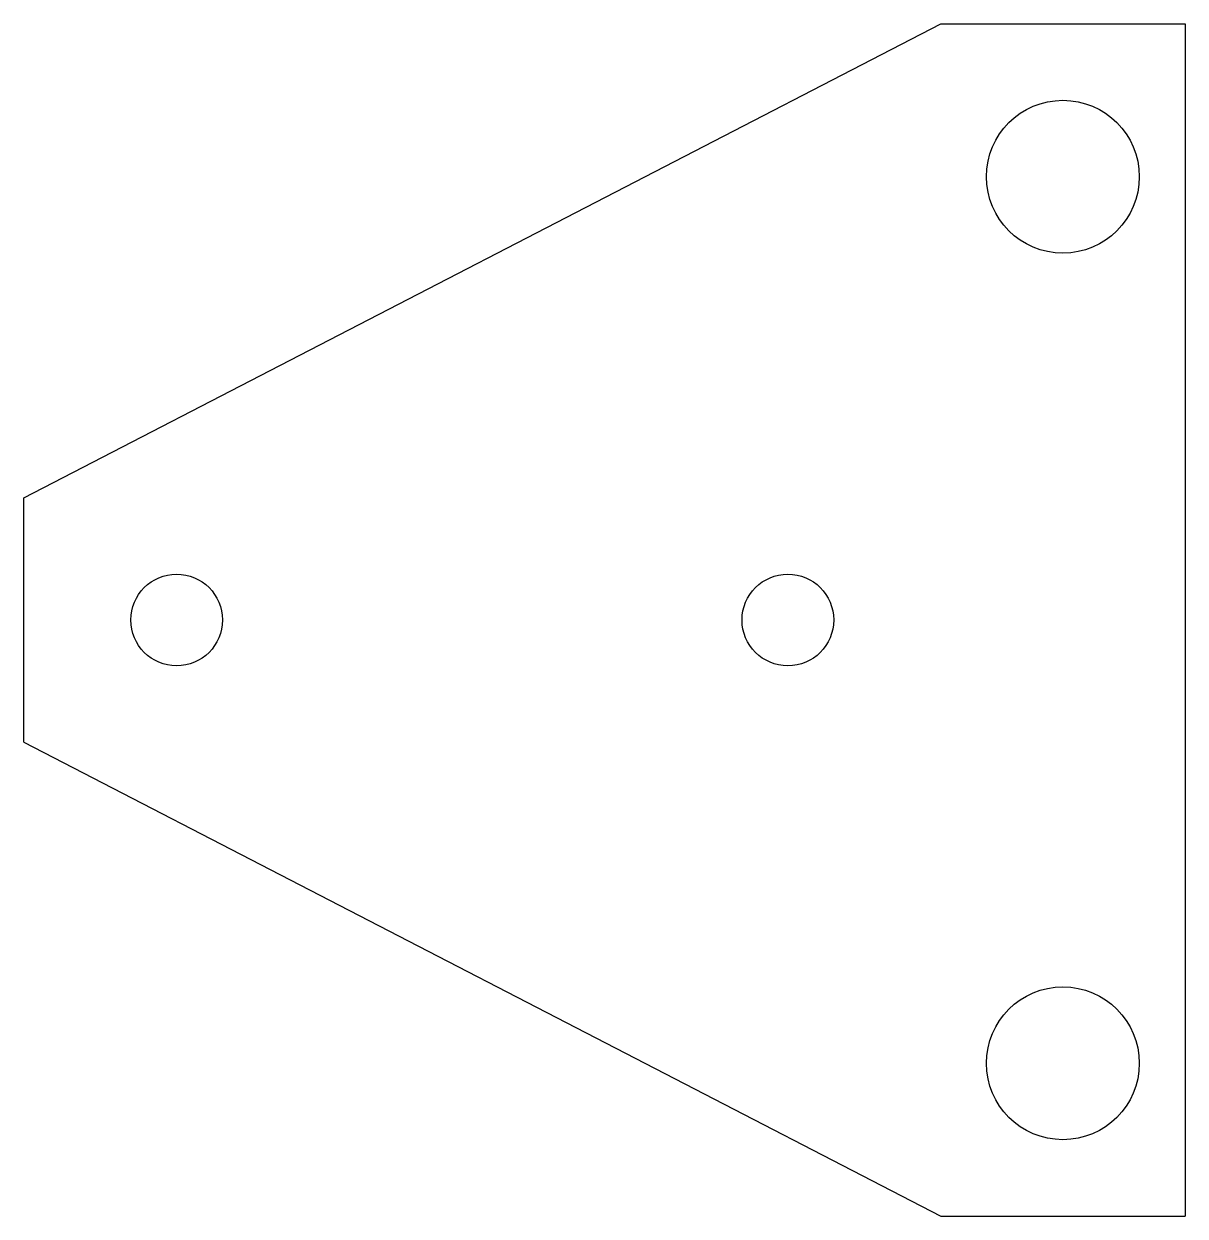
# Model space of a CAD drawing. Header units: millimetres. Extents: x -30 to 8, y -15.5 to 23.5.
import ezdxf

# ---------------------------------------------------------------- set-up
doc = ezdxf.new("R2010")
doc.units = ezdxf.units.MM

msp = doc.modelspace()

# ---------------------------------------------------------------- linework, layer by layer
at = {"color": 7, "linetype": 'Continuous', "lineweight": 25}
for p, q in [((-30, 8), (0, 23.5)), ((0, 23.5), (8, 23.5)), ((8, 23.5), (8, -15.5)), ((-30, 0), (-30, 8)), ((-30, 0), (0, -15.5)), ((0, -15.5), (8, -15.5))]:
    msp.add_line(p, q, dxfattribs=at)
for centre, radius in [((4, 18.5), 2.5), ((-25, 4), 1.5), ((-5, 4), 1.5), ((4, -10.5), 2.5)]:
    msp.add_circle(centre, radius, dxfattribs=at)

doc.saveas('drawing.dxf')
